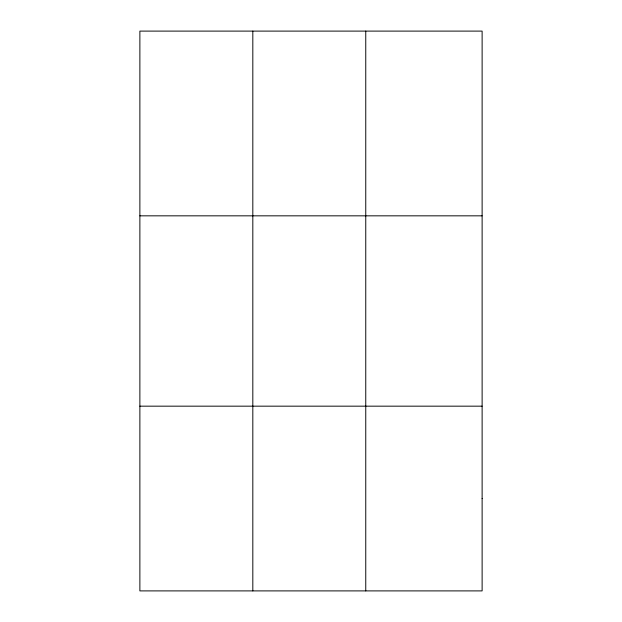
<?xml version="1.0" encoding="UTF-8"?>
<svg xmlns="http://www.w3.org/2000/svg" width="622" height="622" viewBox="0 0 622 622"><rect width="100%" height="100%" fill="white"/><g stroke="black" fill="none" stroke-linecap="round" stroke-linejoin="round"><path stroke-width="0.93" d="M252.82 31.1L252.82 590.9M365.759 31.1L365.759 590.9M139.88 215.834L482.12 215.834M139.88 406.166L482.12 406.166M482.12 498.533L482.12 590.9L139.88 590.9L139.88 31.1L482.12 31.1L482.12 498.533"/></g></svg>
